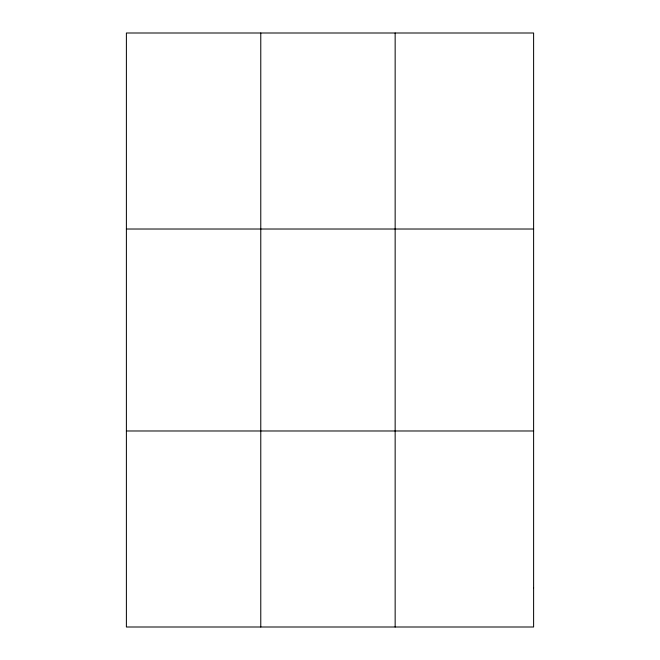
<?xml version="1.0" encoding="UTF-8"?>
<svg xmlns="http://www.w3.org/2000/svg" width="660" height="660" viewBox="0 0 660 660"><rect width="100%" height="100%" fill="white"/><g stroke="black" fill="none" stroke-linecap="round" stroke-linejoin="round"><path stroke-width="0.99" d="M260.774 33L260.774 627M395.15 33L395.15 627M126.39 229.02L533.61 229.02M126.39 430.98L533.61 430.98M533.61 587.796L533.61 627L126.39 627L126.39 33L533.61 33L533.61 587.796"/></g></svg>
